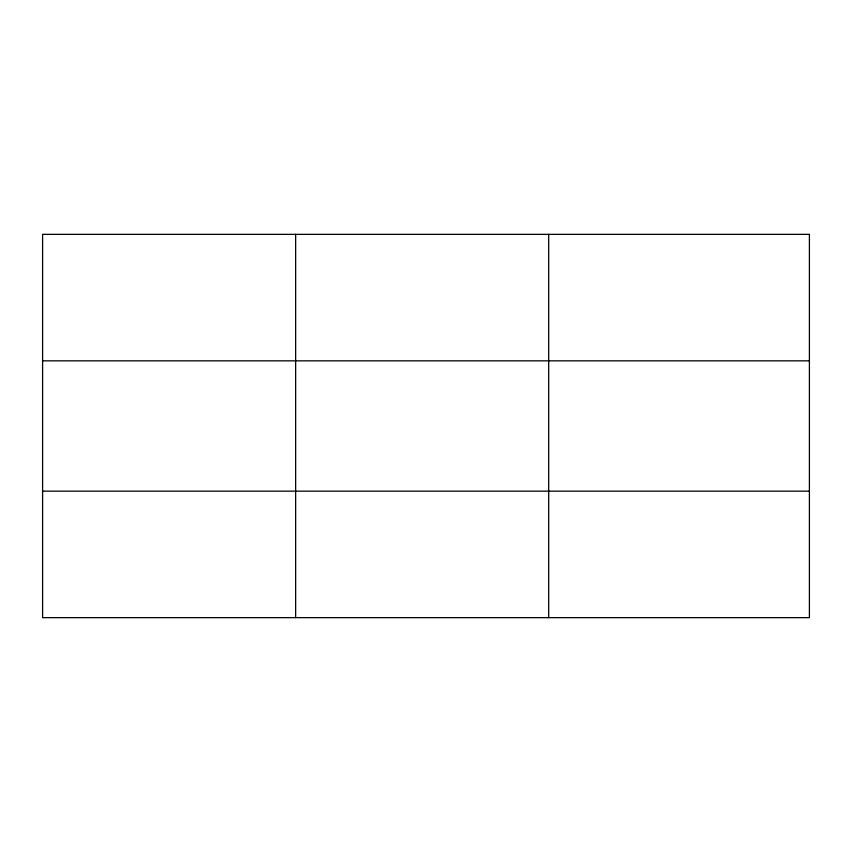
<?xml version="1.0" encoding="UTF-8"?>
<svg xmlns="http://www.w3.org/2000/svg" width="852" height="852" viewBox="0 0 852 852"><rect width="100%" height="100%" fill="white"/><g stroke="black" fill="none" stroke-linecap="round" stroke-linejoin="round"><path stroke-width="1.28" d="M295.644 234.353L295.644 617.647M548.688 234.353L548.688 617.647M42.6 360.843L809.4 360.843M42.6 491.157L809.4 491.157M809.4 234.353L809.4 617.647L42.6 617.647L42.6 234.353L809.4 234.353"/></g></svg>
